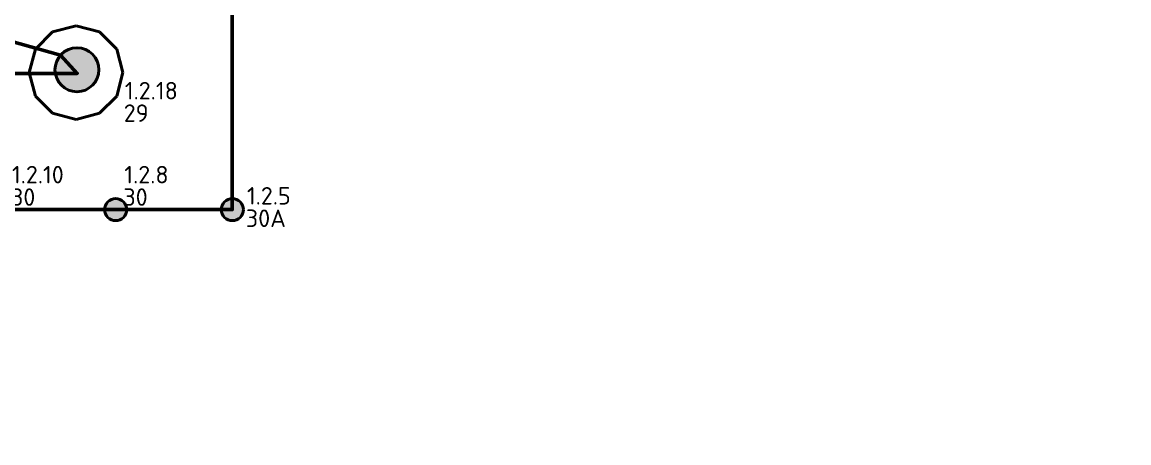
# Model space of a CAD drawing. Header units: millimetres. Extents: x -500444 to 437433, y -1435259 to 1593622.
# Drawn here: x -297292 to -285917, y -1388198 to -1383867 of the extents above; entities that cross this region are included whole.
import ezdxf

# ---------------------------------------------------------------- set-up
doc = ezdxf.new("R2010")
doc.units = ezdxf.units.MM
for name, color, linetype, lineweight in [('_Гр.ЩД-2A.4.9.I1.2', 6, 'Continuous', 50), ('_освещение_dali', 3, 'Continuous', 50), ('Светильники аварийные', 1, 'Continuous', 40)]:
    doc.layers.add(name, color=color, linetype=linetype, lineweight=lineweight)
doc.layers.add('DLX_FL2_LUM 38', color=7, linetype='Continuous', lineweight=40, true_color=0x030bfc)
doc.layers.add('сВЕтильники', color=7, linetype='Continuous', lineweight=40, true_color=0x0000f0)
doc.styles.add('TableTextStyle', font='isocpeur.ttf', dxfattribs={"width": 0.9})

# ---------------------------------------------------------------- blocks, each defined once
blk = doc.blocks.new('A$Cab2378fa')
at = {"lineweight": 25, "true_color": 0xfff5f5}
h = blk.add_hatch(color=7, dxfattribs=at)
h.dxf.hatch_style = 1
h.paths.add_polyline_path([(0, 0), (-142, -170, 0.174923), (3, -222, 0.197808), (162, -157)])
h.paths.add_polyline_path([(-163, 158), (0, 0), (148, 178, 0.175398), (3, 230, 0.209014)])
at = {"lineweight": 25}
h = blk.add_hatch(color=256, dxfattribs=at)
h.paths.add_polyline_path([(162, -157, 0.442338), (148, 178), (0, 0)])
h.paths.add_polyline_path([(-142, -170), (0, 0), (-163, 158, 0.430096)])
blk.add_circle((3, 4), 226)
blk = doc.blocks.new('A$C2267f1ef')
at = {"layer": 'сВЕтильники', "ltscale": 100}
blk.add_blockref('A$Cab2378fa', (21434, 1992), dxfattribs=at)
at = {"layer": 'сВЕтильники', "ltscale": 100, "xscale": 0.5, "yscale": 0.5, "zscale": 0.5}
blk.add_blockref('A$Cab2378fa', (21833, 555), dxfattribs=at)
at = {"layer": 'Светильники аварийные', "ltscale": 100, "xscale": 0.5, "yscale": 0.5, "zscale": 0.5}
blk.add_blockref('A$Cab2378fa', (23033, 555), dxfattribs=at)
blk = doc.blocks.new('Гр.ЩД-2A.4.9.I1.2')
at = {"layer": '_Гр.ЩД-2A.4.9.I1.2', "color": 18, "true_color": 0x000000, "style": 'TableTextStyle'}
for s, p in [('29', (21918, 1460)), ('30', (20759, 596)), ('30', (21914, 596)), ('30А', (23173, 378))]:
    blk.add_text(s, height=180, dxfattribs=at).set_placement(p)
at = {"layer": '_Гр.ЩД-2A.4.9.I1.2', "ltscale": 100, "style": 'TableTextStyle'}
for tag, p, height in [('S', (133020, 10478), 250), ('41А', (131128, 9464), 180), ('41', (132678, 9464), 180), ('41', (134228, 9464), 180), ('41', (135778, 9464), 180), ('42А', (118108, 7686), 180), ('42', (118268, 6140), 180), ('42А', (118202, 4647), 180), ('30А', (16711, 4116), 180), ('30', (17955, 4100), 180), ('30', (19111, 4100), 180), ('30', (20266, 4100), 180), ('30', (21421, 4100), 180), ('30', (22622, 4100), 180), ('S', (119811, 3783), 250), ('42', (118268, 3127), 180), ('S', (20741, 2524), 250), ('29', (19160, 1690), 180), ('29', (21928, 1690), 180), ('42', (118268, 1621), 180), ('30', (17474, 826), 180), ('30', (18458, 826), 180), ('30', (19614, 826), 180), ('30', (20769, 826), 180), ('30', (21924, 826), 180), ('30А', (23183, 608), 180)]:
    blk.add_attdef(tag, p, '', height=height, dxfattribs=at)

msp = doc.modelspace()

# ---------------------------------------------------------------- linework, layer by layer
at = {"layer": '_Гр.ЩД-2A.4.9.I1.2', "ltscale": 100}
msp.add_lwpolyline([(-228471, -1376918), (-297135, -1376653), (-297135, -1382524), (-295132, -1382548), (-295132, -1385797), (-300782, -1385797), (-300781, -1384396), (-296725, -1384396), (-296897, -1384207), (-297729, -1383974), (-298127, -1383974), (-297486, -1382547), (-300781, -1382546)], dxfattribs=at)
at = {"layer": 'DLX_FL2_LUM 38'}
for points in [[(-296979, -1383969, 0), (-296738, -1383905, 0)], [(-296738, -1383905, 0), (-296979, -1383969, 0)], [(-296738, -1383905, 0), (-296979, -1383969, 0)], [(-296979, -1383969, 0), (-296738, -1383905, 0)], [(-296738, -1383905, 0), (-296497, -1383969, 0)], [(-296497, -1383969, 0), (-296738, -1383905, 0)], [(-296497, -1383969, 0), (-296738, -1383905, 0)], [(-296738, -1383905, 0), (-296497, -1383969, 0)], [(-297156, -1384146, 0), (-296979, -1383969, 0)], [(-296979, -1383969, 0), (-297156, -1384146, 0)], [(-296979, -1383969, 0), (-297156, -1384146, 0)], [(-297156, -1384146, 0), (-296979, -1383969, 0)], [(-296497, -1383969, 0), (-296320, -1384146, 0)], [(-296320, -1384146, 0), (-296497, -1383969, 0)], [(-296320, -1384146, 0), (-296497, -1383969, 0)], [(-296497, -1383969, 0), (-296320, -1384146, 0)], [(-297221, -1384387, 0), (-297156, -1384146, 0)], [(-297156, -1384146, 0), (-297221, -1384387, 0)], [(-297156, -1384146, 0), (-297221, -1384387, 0)], [(-297221, -1384387, 0), (-297156, -1384146, 0)], [(-296320, -1384146, 0), (-296256, -1384387, 0)], [(-296256, -1384387, 0), (-296320, -1384146, 0)], [(-296256, -1384387, 0), (-296320, -1384146, 0)], [(-296320, -1384146, 0), (-296256, -1384387, 0)], [(-297156, -1384628, 0), (-297221, -1384387, 0)], [(-297221, -1384387, 0), (-297156, -1384628, 0)], [(-297221, -1384387, 0), (-297156, -1384628, 0)], [(-297156, -1384628, 0), (-297221, -1384387, 0)], [(-296256, -1384387, 0), (-296320, -1384628, 0)], [(-296320, -1384628, 0), (-296256, -1384387, 0)], [(-296320, -1384628, 0), (-296256, -1384387, 0)], [(-296256, -1384387, 0), (-296320, -1384628, 0)], [(-296979, -1384805, 0), (-297156, -1384628, 0)], [(-297156, -1384628, 0), (-296979, -1384805, 0)], [(-297156, -1384628, 0), (-296979, -1384805, 0)], [(-296979, -1384805, 0), (-297156, -1384628, 0)], [(-296320, -1384628, 0), (-296497, -1384805, 0)], [(-296497, -1384805, 0), (-296320, -1384628, 0)], [(-296497, -1384805, 0), (-296320, -1384628, 0)], [(-296320, -1384628, 0), (-296497, -1384805, 0)], [(-296738, -1384870, 0), (-296979, -1384805, 0)], [(-296979, -1384805, 0), (-296738, -1384870, 0)], [(-296979, -1384805, 0), (-296738, -1384870, 0)], [(-296738, -1384870, 0), (-296979, -1384805, 0)], [(-296497, -1384805, 0), (-296738, -1384870, 0)], [(-296738, -1384870, 0), (-296497, -1384805, 0)], [(-296738, -1384870, 0), (-296497, -1384805, 0)], [(-296497, -1384805, 0), (-296738, -1384870, 0)]]:
    msp.add_polyline3d(points, dxfattribs=at)

# ---------------------------------------------------------------- block references
at = {"layer": '_Гр.ЩД-2A.4.9.I1.2'}
ref = msp.add_blockref('Гр.ЩД-2A.4.9.I1.2', (-318166, -1386354), dxfattribs=at)
ref.add_attrib('29', '1.2.18', (-296237, -1384663), dxfattribs={"ltscale": 100, "height": 180, "style": 'TableTextStyle'})
ref.add_attrib('30', '1.2.8', (-296242, -1385527), dxfattribs={"ltscale": 100, "height": 180, "style": 'TableTextStyle'})
ref.add_attrib('30', '1.2.10', (-297397, -1385527), dxfattribs={"ltscale": 100, "height": 180, "style": 'TableTextStyle'})
ref.add_attrib('30А', '1.2.5', (-294982, -1385745), dxfattribs={"ltscale": 100, "height": 180, "style": 'TableTextStyle'})
at = {"layer": '_освещение_dali', "ltscale": 100}
msp.add_blockref('A$C2267f1ef', (-318166, -1386354), dxfattribs=at)

doc.saveas('drawing.dxf')
